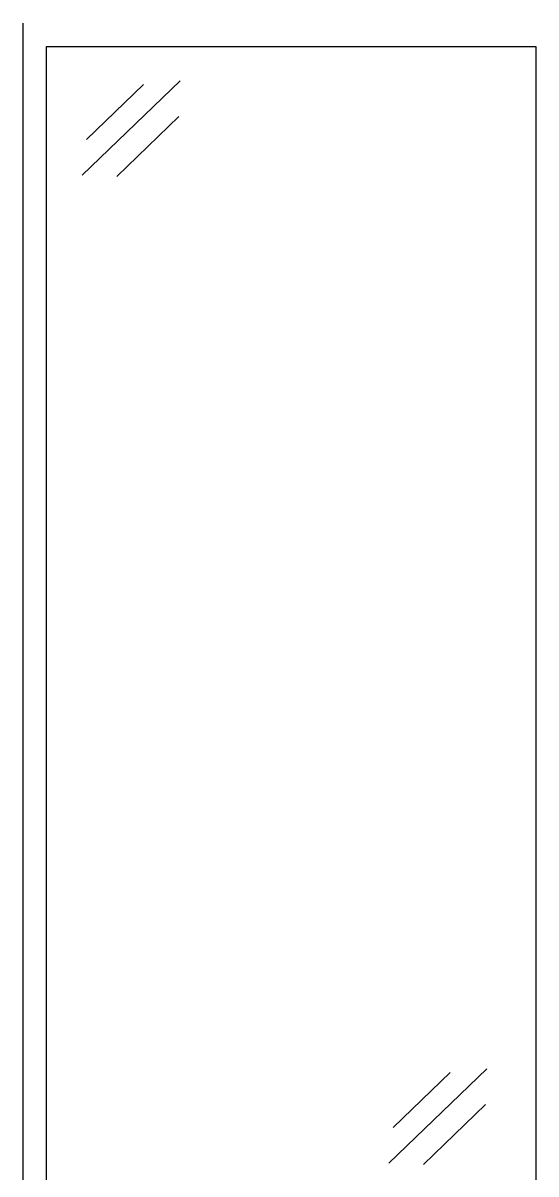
# Model space of a CAD drawing. Header units: millimetres. Extents: x 1217 to 2428, y 234 to 644.
# Drawn here: x 2125.859 to 2126.954, y 379.692 to 382.151 of the extents above; entities that cross this region are included whole.
import ezdxf

# ---------------------------------------------------------------- set-up
doc = ezdxf.new("R2010")
doc.units = ezdxf.units.MM
doc.layers.add('0.1', color=251, linetype='Continuous')
doc.layers.add('0.2', color=2, linetype='Continuous')

msp = doc.modelspace()

# ---------------------------------------------------------------- linework, layer by layer
at = {"layer": '0.1', "ltscale": 3, "elevation": 0}
for points in [[(2125.90914, 382.10099), (2126.95429, 382.10099)], [(2125.90914, 381.45099), (2125.90914, 382.10099)], [(2126.95429, 382.10099), (2126.95429, 381.45099)], [(2125.98571, 381.82573), (2126.19462, 382.02727)], [(2125.99431, 381.90215), (2126.11629, 382.01983)], [(2126.05908, 381.82327), (2126.19184, 381.95134)], [(2125.90914, 379.60099), (2125.90914, 381.60099)], [(2126.95429, 381.60099), (2126.95429, 379.60099)], [(2126.64051, 379.71447), (2126.84942, 379.91601)], [(2126.6491, 379.79089), (2126.77108, 379.90857)], [(2126.71388, 379.71201), (2126.84663, 379.84008)]]:
    msp.add_lwpolyline(points, dxfattribs=at)
at = {"layer": '0.2', "ltscale": 3, "elevation": 0}
msp.add_lwpolyline([(2125.85914, 377.97099), (2125.85914, 382.15099)], dxfattribs=at)

doc.saveas('drawing.dxf')
